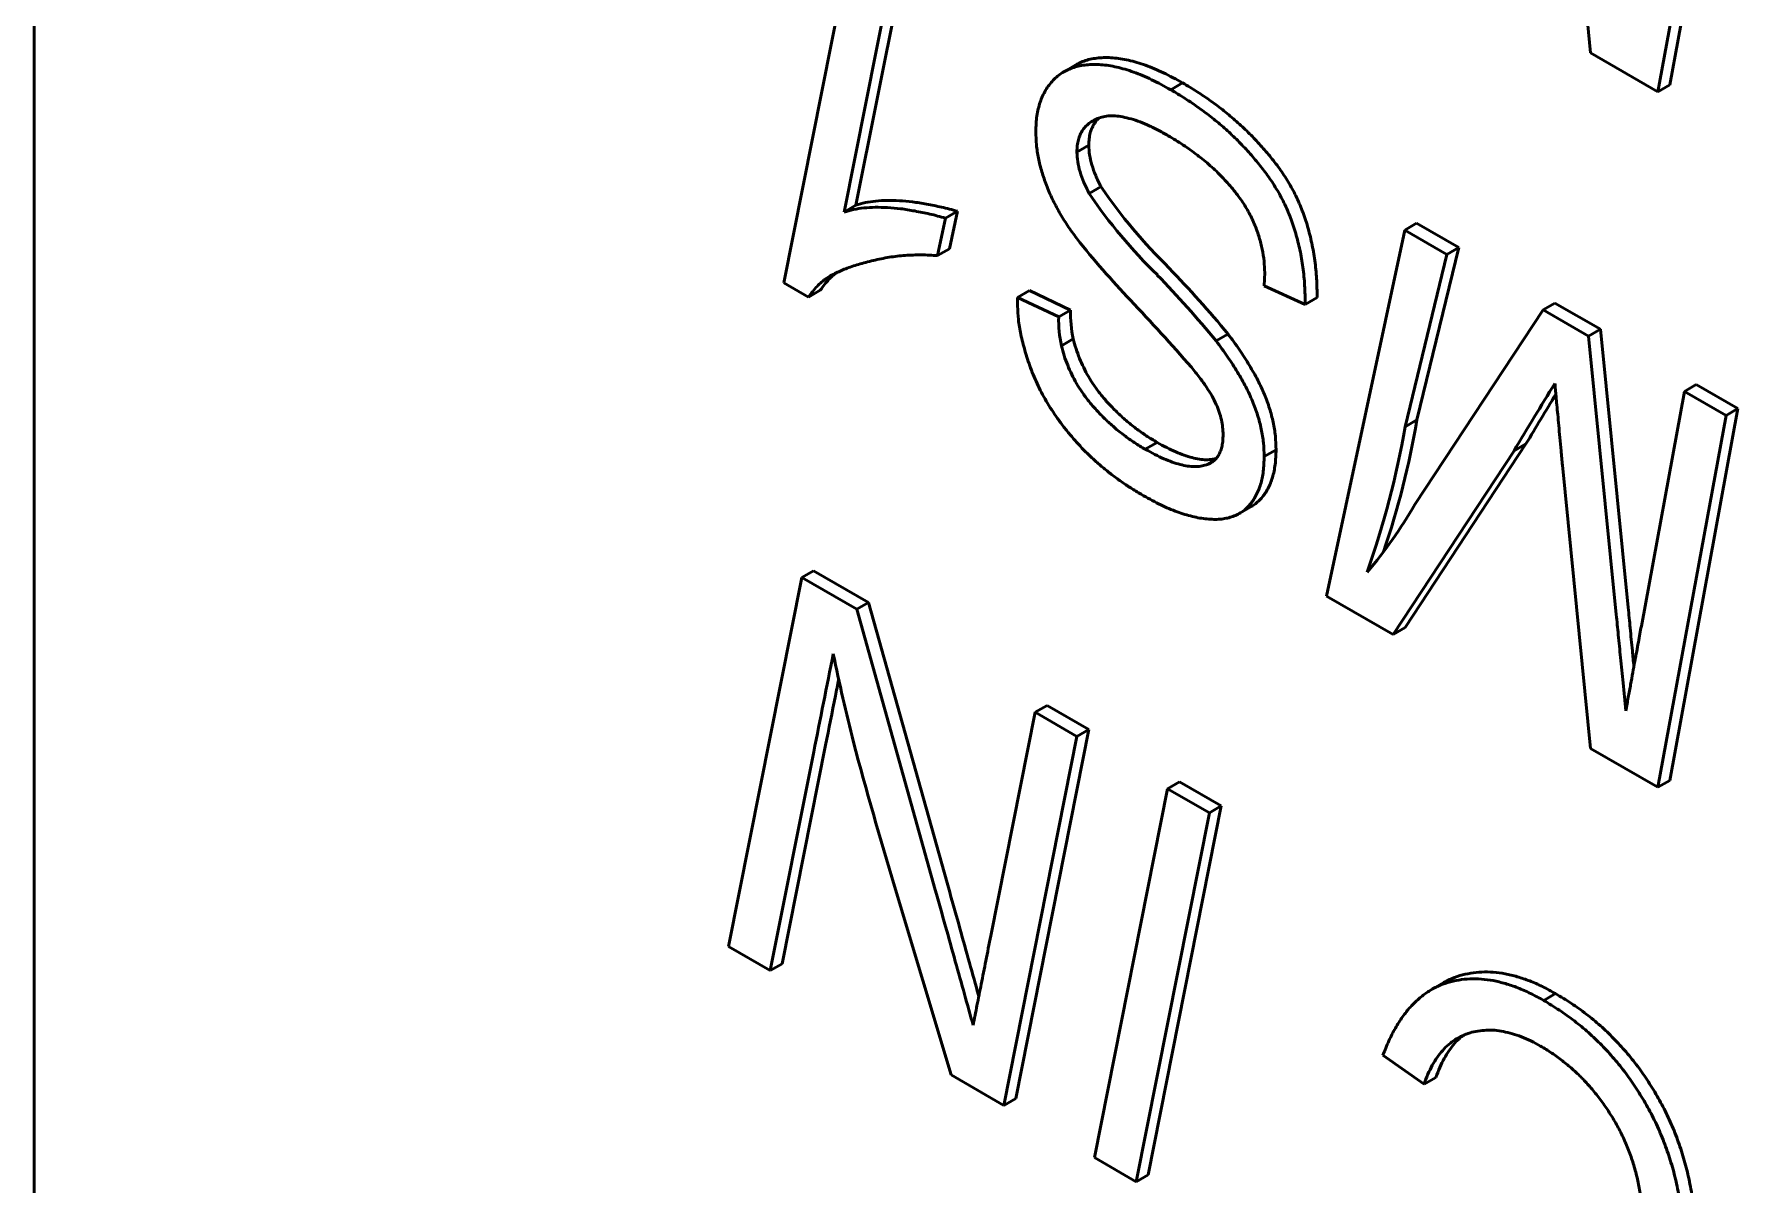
# Model space of a CAD drawing. Header units: millimetres. Extents: x 0 to 420, y 0 to 297.
# Drawn here: x 298.792 to 299.529, y 88.807 to 89.304 of the extents above; entities that cross this region are included whole.
import ezdxf

# ---------------------------------------------------------------- set-up
doc = ezdxf.new("R2010")
doc.units = ezdxf.units.MM
doc.header["$LTSCALE"] = 0.75
doc.layers.add('Visible', color=7, linetype='Continuous', lineweight=50)

msp = doc.modelspace()

# ---------------------------------------------------------------- linework, layer by layer
at = {"layer": 'Visible', "extrusion": (0, 0.816497, 0.57735)}
for p, q in [((298.79227, 87.92612), (298.79227, 92.64277)), ((299.52859, 89.44306), (299.4991, 89.28232)), ((299.52345, 89.4401), (299.49397, 89.27936)), ((299.46489, 89.29615), (299.45274, 89.41854)), ((299.11626, 89.19672), (299.1479, 89.35621)), ((299.16597, 89.34578), (299.14229, 89.22734)), ((299.1711, 89.34874), (299.14742, 89.2303)), ((299.49397, 89.27936), (299.46489, 89.29615)), ((299.2374, 89.288), (299.24253, 89.29097)), ((299.28347, 89.28022), (299.2886, 89.28318)), ((299.49397, 89.27936), (299.4991, 89.28232)), ((299.24295, 89.25326), (299.24808, 89.25623)), ((299.24822, 89.23537), (299.25335, 89.23833)), ((299.14229, 89.22734), (299.14742, 89.2303)), ((299.1862, 89.22471), (299.19133, 89.22767)), ((299.19133, 89.22767), (299.18782, 89.21147)), ((299.1862, 89.22471), (299.18269, 89.2085)), ((299.38459, 89.21956), (299.38972, 89.22252)), ((299.38972, 89.22252), (299.40794, 89.212)), ((299.35085, 89.06128), (299.38459, 89.21956)), ((299.38459, 89.21956), (299.40281, 89.20904)), ((299.18269, 89.2085), (299.18782, 89.21147)), ((299.40281, 89.20904), (299.38474, 89.13447)), ((299.40794, 89.212), (299.38987, 89.13743)), ((299.40281, 89.20904), (299.40794, 89.212)), ((299.13458, 89.1986), (299.13795, 89.20055)), ((299.32387, 89.19536), (299.32408, 89.20115)), ((299.1269, 89.19057), (299.11626, 89.19672)), ((299.1269, 89.19057), (299.13203, 89.19354)), ((299.21729, 89.19038), (299.22242, 89.19334)), ((299.21729, 89.19038), (299.23505, 89.18197)), ((299.21729, 89.18667), (299.21729, 89.19038)), ((299.22242, 89.19334), (299.24018, 89.18494)), ((299.34163, 89.18739), (299.32387, 89.19536)), ((299.34163, 89.18739), (299.34676, 89.19035)), ((299.23505, 89.18197), (299.24018, 89.18494)), ((299.38897, 89.10087), (299.44438, 89.18504)), ((299.44438, 89.18504), (299.44952, 89.188)), ((299.44438, 89.18504), (299.46406, 89.17368)), ((299.44952, 89.188), (299.46919, 89.17664)), ((299.46406, 89.17368), (299.46919, 89.17664)), ((299.46919, 89.17664), (299.48116, 89.05628)), ((299.23622, 89.16951), (299.24135, 89.17247)), ((299.30308, 89.17161), (299.30821, 89.17458)), ((299.46406, 89.17368), (299.47602, 89.05332)), ((299.48685, 89.04828), (299.50544, 89.14978)), ((299.50544, 89.14978), (299.51058, 89.15275)), ((299.50544, 89.14978), (299.52345, 89.13939)), ((299.51058, 89.15275), (299.52859, 89.14235)), ((299.52345, 89.13939), (299.49397, 88.97864)), ((299.52859, 89.14235), (299.4991, 88.98161)), ((299.52345, 89.13939), (299.52859, 89.14235)), ((299.38474, 89.13447), (299.38987, 89.13743)), ((299.27249, 89.12475), (299.27762, 89.12771)), ((299.32387, 89.12162), (299.329, 89.12458)), ((299.43186, 89.12411), (299.37959, 89.04468)), ((299.437, 89.12707), (299.38472, 89.04764)), ((299.43186, 89.12411), (299.437, 89.12707)), ((299.29889, 89.11802), (299.30254, 89.12013)), ((299.46489, 88.99543), (299.45274, 89.11782)), ((299.31332, 89.09713), (299.31845, 89.10009)), ((299.09236, 88.9098), (299.12403, 89.06928)), ((299.12403, 89.06928), (299.12916, 89.07224)), ((299.12403, 89.06928), (299.14778, 89.05557)), ((299.12916, 89.07224), (299.15291, 89.05853)), ((299.14778, 89.05557), (299.15291, 89.05853)), ((299.15291, 89.05853), (299.18683, 88.93728)), ((299.37959, 89.04468), (299.35085, 89.06128)), ((299.14778, 89.05557), (299.1817, 88.93432)), ((299.37959, 89.04468), (299.38472, 89.04764)), ((299.22487, 89.01106), (299.23001, 89.01402)), ((299.23001, 89.01402), (299.24808, 89.00359)), ((299.20572, 88.91443), (299.22487, 89.01106)), ((299.22487, 89.01106), (299.24295, 89.00062)), ((299.24295, 89.00062), (299.21137, 88.84109)), ((299.24808, 89.00359), (299.2165, 88.84405)), ((299.24295, 89.00062), (299.24808, 89.00359)), ((299.12921, 88.99389), (299.11043, 88.89937)), ((299.13434, 88.99685), (299.11556, 88.90233)), ((299.49397, 88.97864), (299.46489, 88.99543)), ((299.25053, 88.81848), (299.28211, 88.97801)), ((299.28211, 88.97801), (299.28724, 88.98097)), ((299.28211, 88.97801), (299.30018, 88.96758)), ((299.28724, 88.98097), (299.30531, 88.97054)), ((299.49397, 88.97864), (299.4991, 88.98161)), ((299.30531, 88.97054), (299.27373, 88.81101)), ((299.30018, 88.96758), (299.30531, 88.97054)), ((299.30018, 88.96758), (299.2686, 88.80805)), ((299.18858, 88.85425), (299.16409, 88.9359)), ((299.11043, 88.89937), (299.09236, 88.9098)), ((299.11043, 88.89937), (299.11556, 88.90233)), ((299.39632, 88.89122), (299.40145, 88.89418)), ((299.44466, 88.88644), (299.44979, 88.8894)), ((299.39294, 88.85021), (299.37518, 88.86274)), ((299.21137, 88.84109), (299.18858, 88.85425)), ((299.39294, 88.85021), (299.39808, 88.85317)), ((299.21137, 88.84109), (299.2165, 88.84405)), ((299.2686, 88.80805), (299.25053, 88.81848)), ((299.2686, 88.80805), (299.27373, 88.81101))]:
    msp.add_line(p, q, dxfattribs=at)
at = {"layer": 'Visible', "extrusion": (4e-16, -2e-16, -1)}
msp.add_arc((-299.43982, 89.36616), 0.23204, 314.32536, 325.68147, dxfattribs=at)
at = {"layer": 'Visible', "extrusion": (2e-16, 0, -1)}
msp.add_arc((-299.44495, 89.36913), 0.23204, 314.32536, 325.68147, dxfattribs=at)
at = {"layer": 'Visible', "extrusion": (4e-16, -1e-16, -1)}
msp.add_arc((-299.5476, 89.45842), 0.38949, 316.28353, 321.48558, dxfattribs=at)
at = {"layer": 'Visible'}
for centre, radius, start, end in [((298.94001, 88.87261), 0.47036, 39.47275, 44.12822), ((298.94514, 88.87557), 0.47036, 39.47275, 44.12822), ((299.29307, 89.18359), 0.0529, 178.54612, 192.13583), ((298.56382, 88.5252), 0.96648, 41.07661, 43.39806), ((299.28794, 89.18063), 0.0529, 178.54612, 192.13583), ((300.57895, 88.44881), 1.3311, 148.05236, 149.51423), ((301.64676, 87.81458), 2.57016, 148.7327, 149.29169), ((299.96369, 89.20483), 0.84306, 191.52718, 194.18988), ((301.01932, 89.49844), 1.93863, 194.95485, 196.86829)]:
    msp.add_arc(centre, radius, start, end, dxfattribs=at)
at = {"layer": 'Visible', "extrusion": (2e-16, -1e-16, -1)}
for centre, radius, start, end in [((-299.00167, 89.20111), 0.38885, 189.86889, 199.4424), ((-299.22032, 89.198), 0.19462, 209.93953, 220.47479)]:
    msp.add_arc(centre, radius, start, end, dxfattribs=at)
at = {"layer": 'Visible', "extrusion": (1e-16, -3e-16, -1)}
msp.add_arc((-299.02344, 89.20023), 0.37179, 189.72512, 198.79038, dxfattribs=at)
at = {"layer": 'Visible'}
for points, knots in [([(299.24253, 89.29097), (299.24307, 89.29128), (299.24441, 89.29198), (299.24665, 89.2929), (299.24934, 89.29358), (299.25222, 89.29397), (299.25524, 89.29417), (299.25955, 89.29401), (299.2653, 89.29311), (299.27264, 89.29093), (299.28047, 89.28763), (299.28584, 89.28469), (299.2886, 89.28318)], [0.3883862, 0.3883862, 0.3883862, 0.3883862, 0.416342, 0.4558581, 0.4962849, 0.5375355, 0.5796476, 0.6229159, 0.7115023, 0.803332, 0.8990343, 1, 1, 1, 1]), ([(299.22518, 89.26217), (299.22521, 89.26334), (299.22526, 89.26566), (299.2256, 89.26895), (299.22619, 89.27201), (299.22699, 89.27491), (299.22809, 89.27752), (299.22934, 89.28003), (299.23087, 89.28229), (299.23262, 89.28432), (299.23456, 89.28614), (299.23672, 89.28765), (299.23904, 89.28892), (299.24152, 89.28994), (299.24421, 89.29062), (299.24708, 89.29101), (299.25011, 89.29121), (299.25441, 89.29105), (299.26017, 89.29015), (299.26751, 89.28797), (299.27534, 89.28467), (299.28071, 89.28173), (299.28347, 89.28022)], [0, 0, 0, 0, 0.037666, 0.074407, 0.111239, 0.147582, 0.184628, 0.22185, 0.259758, 0.298589, 0.337507, 0.376952, 0.416342, 0.455858, 0.496285, 0.537536, 0.579648, 0.622916, 0.711502, 0.803332, 0.899034, 1, 1, 1, 1]), ([(299.28236, 89.26035), (299.2808, 89.26122), (299.27779, 89.26291), (299.2734, 89.26501), (299.26929, 89.26669), (299.26548, 89.2679), (299.26195, 89.26864), (299.25869, 89.26902), (299.25572, 89.26888), (299.25306, 89.26826), (299.25071, 89.26731), (299.24861, 89.26615), (299.24689, 89.26463), (299.24544, 89.26292), (299.24432, 89.26091), (299.24351, 89.25864), (299.24303, 89.25609), (299.24297, 89.25421), (299.24294, 89.25326)], [0, 0, 0, 0, 0.089108, 0.173175, 0.252515, 0.326931, 0.397455, 0.464388, 0.528794, 0.590654, 0.650098, 0.705993, 0.758875, 0.808781, 0.857327, 0.90527, 0.952126, 1, 1, 1, 1]), ([(299.25253, 89.26801), (299.25235, 89.26785), (299.25167, 89.26718), (299.25057, 89.26588), (299.24945, 89.26387), (299.24864, 89.2616), (299.24816, 89.25905), (299.24811, 89.25717), (299.24808, 89.25623)], [0.7427973, 0.7427973, 0.7427973, 0.7427973, 0.7588753, 0.8087814, 0.8573267, 0.9052697, 0.952126, 1, 1, 1, 1]), ([(299.24285, 89.21589), (299.24149, 89.21776), (299.23882, 89.22142), (299.2353, 89.2272), (299.23224, 89.23301), (299.22969, 89.23888), (299.22768, 89.24477), (299.22621, 89.25065), (299.22533, 89.25652), (299.22523, 89.26026), (299.22518, 89.26217)], [0, 0, 0, 0, 0.131839, 0.258655, 0.381579, 0.503066, 0.623984, 0.745349, 0.869943, 1, 1, 1, 1]), ([(299.24294, 89.25326), (299.24301, 89.25189), (299.24314, 89.24916), (299.2442, 89.24469), (299.24583, 89.24004), (299.24741, 89.23696), (299.24822, 89.23537)], [0, 0, 0, 0, 0.244212, 0.484487, 0.733927, 1, 1, 1, 1]), ([(299.24808, 89.25623), (299.24814, 89.25485), (299.24827, 89.25212), (299.24933, 89.24765), (299.25097, 89.243), (299.25254, 89.23992), (299.25335, 89.23833)], [0, 0, 0, 0, 0.244212, 0.484487, 0.733927, 1, 1, 1, 1]), ([(299.14229, 89.22734), (299.14364, 89.22773), (299.14641, 89.22854), (299.15094, 89.22917), (299.15583, 89.22947), (299.16114, 89.22928), (299.16682, 89.22882), (299.17294, 89.2278), (299.17941, 89.22653), (299.1839, 89.22532), (299.1862, 89.22471)], [0, 0, 0, 0, 0.104795, 0.214653, 0.329478, 0.450781, 0.578007, 0.71213, 0.852652, 1, 1, 1, 1]), ([(299.14742, 89.2303), (299.14877, 89.2307), (299.15154, 89.2315), (299.15607, 89.23213), (299.16096, 89.23243), (299.16627, 89.23225), (299.17195, 89.23178), (299.17807, 89.23076), (299.18454, 89.22949), (299.18903, 89.22829), (299.19133, 89.22767)], [0, 0, 0, 0, 0.104795, 0.214653, 0.329478, 0.450781, 0.578007, 0.71213, 0.852652, 1, 1, 1, 1]), ([(299.18269, 89.2085), (299.18034, 89.20864), (299.17559, 89.20893), (299.16864, 89.20863), (299.1617, 89.20787), (299.15609, 89.20669), (299.15171, 89.20557), (299.14861, 89.20471), (299.14572, 89.2038), (299.14307, 89.20285), (299.14064, 89.20183), (299.13842, 89.2008), (299.13639, 89.19976), (299.13517, 89.19898), (299.13458, 89.1986)], [0, 0, 0, 0, 0.131943, 0.266932, 0.404632, 0.545974, 0.615518, 0.681884, 0.74393, 0.802428, 0.857417, 0.908588, 0.955976, 1, 1, 1, 1]), ([(299.13458, 89.1986), (299.1339, 89.1981), (299.13251, 89.19708), (299.13058, 89.19518), (299.12869, 89.19303), (299.12751, 89.19141), (299.1269, 89.19057)], [0, 0, 0, 0, 0.232396, 0.4764, 0.730985, 1, 1, 1, 1]), ([(299.13907, 89.2011), (299.13861, 89.20075), (299.13745, 89.19985), (299.13571, 89.19815), (299.13382, 89.19599), (299.13264, 89.19437), (299.13203, 89.19354)], [0.0728685, 0.0728685, 0.0728685, 0.0728685, 0.2323961, 0.4763998, 0.7309855, 1, 1, 1, 1]), ([(299.27175, 89.10467), (299.27026, 89.10554), (299.26734, 89.10726), (299.26306, 89.11011), (299.25895, 89.11303), (299.25502, 89.11612), (299.25126, 89.11932), (299.24769, 89.12267), (299.24428, 89.12612), (299.24108, 89.12973), (299.23806, 89.13339), (299.23523, 89.13708), (299.23264, 89.14083), (299.23026, 89.14459), (299.22808, 89.14838), (299.22614, 89.15222), (299.22441, 89.15608), (299.22243, 89.16116), (299.22042, 89.1673), (299.21864, 89.17429), (299.21748, 89.18079), (299.21735, 89.18474), (299.21729, 89.18667)], [0, 0, 0, 0, 0.057176, 0.111722, 0.164533, 0.215802, 0.264855, 0.312737, 0.359156, 0.404479, 0.448591, 0.491133, 0.532527, 0.572766, 0.612072, 0.650989, 0.689487, 0.727825, 0.802251, 0.871443, 0.937168, 1, 1, 1, 1]), ([(299.23622, 89.16951), (299.2366, 89.16809), (299.23734, 89.1653), (299.23887, 89.16114), (299.24068, 89.15711), (299.24275, 89.15315), (299.24525, 89.14928), (299.24809, 89.1454), (299.2514, 89.14159), (299.25508, 89.13781), (299.25908, 89.13414), (299.26335, 89.13075), (299.26784, 89.12751), (299.27091, 89.12568), (299.27249, 89.12475)], [0, 0, 0, 0, 0.073908, 0.145681, 0.215403, 0.285166, 0.35694, 0.43333, 0.515244, 0.603983, 0.697243, 0.794067, 0.894593, 1, 1, 1, 1]), ([(299.24135, 89.17247), (299.24173, 89.17106), (299.24247, 89.16827), (299.244, 89.1641), (299.24581, 89.16007), (299.24789, 89.15611), (299.25038, 89.15224), (299.25323, 89.14836), (299.25653, 89.14455), (299.26021, 89.14077), (299.26421, 89.13711), (299.26848, 89.13371), (299.27297, 89.13047), (299.27605, 89.12865), (299.27762, 89.12771)], [0, 0, 0, 0, 0.073908, 0.145681, 0.215403, 0.285166, 0.35694, 0.43333, 0.515244, 0.603983, 0.697243, 0.794067, 0.894593, 1, 1, 1, 1]), ([(299.29889, 89.11802), (299.29947, 89.11823), (299.3006, 89.11863), (299.30205, 89.11966), (299.30334, 89.12084), (299.3043, 89.12243), (299.30514, 89.12416), (299.30568, 89.12623), (299.30603, 89.12852), (299.30608, 89.1302), (299.3061, 89.13105)], [0, 0, 0, 0, 0.129879, 0.254386, 0.377539, 0.498034, 0.61873, 0.741543, 0.868751, 1, 1, 1, 1]), ([(299.37518, 88.86274), (299.37601, 88.86483), (299.37763, 88.86891), (299.38044, 88.87448), (299.38356, 88.87936), (299.38691, 88.88367), (299.39061, 88.88724), (299.39453, 88.89024), (299.39873, 88.89261), (299.4032, 88.8943), (299.40789, 88.89535), (299.41272, 88.89587), (299.41769, 88.89577), (299.42281, 88.89514), (299.42809, 88.8938), (299.43348, 88.892), (299.43902, 88.88955), (299.44277, 88.88748), (299.44466, 88.88644)], [0, 0, 0, 0, 0.074708, 0.146232, 0.215412, 0.28197, 0.346609, 0.409581, 0.471472, 0.532484, 0.592555, 0.651264, 0.709256, 0.766626, 0.824289, 0.881888, 0.940311, 1, 1, 1, 1]), ([(299.40145, 88.89418), (299.40226, 88.89465), (299.40449, 88.89581), (299.40834, 88.89726), (299.41302, 88.89831), (299.41785, 88.89883), (299.42282, 88.89873), (299.42794, 88.8981), (299.43322, 88.89676), (299.43861, 88.89496), (299.44415, 88.89252), (299.4479, 88.89045), (299.44979, 88.8894)], [0.43538, 0.43538, 0.43538, 0.43538, 0.4714719, 0.5324844, 0.5925553, 0.6512637, 0.7092563, 0.7666259, 0.8242887, 0.8818877, 0.9403108, 1, 1, 1, 1]), ([(299.44979, 88.8894), (299.45207, 88.88803), (299.4565, 88.88534), (299.46299, 88.8807), (299.46911, 88.87566), (299.47486, 88.87014), (299.48026, 88.86428), (299.48532, 88.85801), (299.48997, 88.85128), (299.49426, 88.84422), (299.49813, 88.83682), (299.50148, 88.82914), (299.50429, 88.82124), (299.50661, 88.8131), (299.50838, 88.80474), (299.50967, 88.79615), (299.51045, 88.78733), (299.51053, 88.78151), (299.51058, 88.77853)], [0, 0, 0, 0, 0.067191, 0.131134, 0.192685, 0.25186, 0.309663, 0.366823, 0.423691, 0.481298, 0.539455, 0.598096, 0.658016, 0.720068, 0.784788, 0.852528, 0.92432, 1, 1, 1, 1]), ([(299.4433, 88.86671), (299.44191, 88.86748), (299.43916, 88.86902), (299.43509, 88.87077), (299.4311, 88.87215), (299.42723, 88.87305), (299.42343, 88.87363), (299.41979, 88.87362), (299.41621, 88.87328), (299.41276, 88.87249), (299.40946, 88.87128), (299.40641, 88.86957), (299.40356, 88.86746), (299.40092, 88.86492), (299.39859, 88.86186), (299.39645, 88.85841), (299.39453, 88.85454), (299.39348, 88.85167), (299.39294, 88.85021)], [0, 0, 0, 0, 0.060714, 0.120473, 0.179174, 0.238193, 0.296791, 0.355884, 0.416315, 0.477655, 0.539918, 0.602208, 0.66495, 0.728859, 0.793839, 0.860382, 0.929196, 1, 1, 1, 1]), ([(299.41017, 88.87149), (299.40968, 88.87113), (299.40827, 88.87001), (299.40605, 88.86789), (299.40372, 88.86482), (299.40159, 88.86137), (299.39966, 88.8575), (299.39861, 88.85463), (299.39808, 88.85317)], [0.6328879, 0.6328879, 0.6328879, 0.6328879, 0.6649497, 0.7288585, 0.7938393, 0.8603818, 0.9291956, 1, 1, 1, 1])]:
    msp.add_open_spline(points, degree=3, knots=knots, dxfattribs=at)
at = {"layer": 'Visible', "extrusion": (9.176e-13, 1.6464e-12, -1)}
msp.add_open_spline([(299.28347, 89.28022), (299.28555, 89.27897), (299.28963, 89.27654), (299.29561, 89.27247), (299.3013, 89.26821), (299.30669, 89.26365), (299.31182, 89.25895), (299.3166, 89.2539), (299.32113, 89.24871), (299.32536, 89.24325), (299.32919, 89.23747), (299.33254, 89.23131), (299.33536, 89.2248), (299.33763, 89.21794), (299.33943, 89.21075), (299.3407, 89.20322), (299.34147, 89.19534), (299.34157, 89.1901), (299.34163, 89.18739)], degree=3, knots=[0, 0, 0, 0, 0.070317, 0.137399, 0.20184, 0.263994, 0.323689, 0.381619, 0.438136, 0.493665, 0.548551, 0.603446, 0.660104, 0.71926, 0.78178, 0.849153, 0.921688, 1, 1, 1, 1], dxfattribs=at)
at = {"layer": 'Visible', "extrusion": (7.3232e-12, 5.5065e-12, -1)}
msp.add_open_spline([(299.2886, 89.28318), (299.29069, 89.28194), (299.29477, 89.2795), (299.30074, 89.27543), (299.30643, 89.27117), (299.31182, 89.26661), (299.31695, 89.26192), (299.32174, 89.25687), (299.32626, 89.25167), (299.33049, 89.24622), (299.33432, 89.24044), (299.33767, 89.23428), (299.34049, 89.22776), (299.34276, 89.2209), (299.34456, 89.21371), (299.34584, 89.20618), (299.3466, 89.1983), (299.34671, 89.19307), (299.34676, 89.19035)], degree=3, knots=[0, 0, 0, 0, 0.070317, 0.137399, 0.20184, 0.263994, 0.323689, 0.381619, 0.438136, 0.493665, 0.548551, 0.603446, 0.660104, 0.71926, 0.78178, 0.849153, 0.921688, 1, 1, 1, 1], dxfattribs=at)
at = {"layer": 'Visible', "extrusion": (-9.5012e-12, -6.2164e-12, -1)}
msp.add_open_spline([(299.32408, 89.20115), (299.32403, 89.20279), (299.32392, 89.20603), (299.3231, 89.21116), (299.32175, 89.21638), (299.31992, 89.22166), (299.31743, 89.22702), (299.31417, 89.23231), (299.31024, 89.23754), (299.30565, 89.24261), (299.30051, 89.24753), (299.29486, 89.25215), (299.28876, 89.2565), (299.28454, 89.25904), (299.28236, 89.26035)], degree=3, knots=[0, 0, 0, 0, 0.071523, 0.141605, 0.210485, 0.280464, 0.351512, 0.425584, 0.505344, 0.591665, 0.684611, 0.783005, 0.887851, 1, 1, 1, 1], dxfattribs=at)
at = {"layer": 'Visible', "extrusion": (-2.0418e-12, 3.1305e-12, -1)}
msp.add_open_spline([(299.30308, 89.17161), (299.30477, 89.16935), (299.30803, 89.165), (299.31228, 89.15827), (299.31596, 89.15187), (299.31887, 89.14559), (299.32114, 89.13947), (299.32271, 89.13341), (299.32371, 89.12739), (299.32381, 89.12356), (299.32387, 89.12162)], degree=3, knots=[0, 0, 0, 0, 0.148787, 0.285958, 0.413115, 0.532034, 0.646954, 0.76094, 0.878135, 1, 1, 1, 1], dxfattribs=at)
at = {"layer": 'Visible', "extrusion": (-1.54318e-11, -4.9944e-12, -1)}
msp.add_open_spline([(299.30821, 89.17457), (299.30991, 89.17231), (299.31316, 89.16796), (299.31741, 89.16124), (299.3211, 89.15483), (299.324, 89.14856), (299.32627, 89.14243), (299.32785, 89.13638), (299.32884, 89.13035), (299.32894, 89.12653), (299.329, 89.12458)], degree=3, knots=[0, 0, 0, 0, 0.148787, 0.285958, 0.413115, 0.532034, 0.646954, 0.76094, 0.878135, 1, 1, 1, 1], dxfattribs=at)
at = {"layer": 'Visible', "extrusion": (1.54693e-11, 1.31183e-11, -1)}
msp.add_open_spline([(299.3061, 89.13105), (299.30607, 89.13211), (299.306, 89.13418), (299.30542, 89.13748), (299.30449, 89.14082), (299.30317, 89.14426), (299.30131, 89.14789), (299.29887, 89.15177), (299.29586, 89.15597), (299.29359, 89.15876), (299.29238, 89.16023)], degree=3, knots=[0, 0, 0, 0, 0.110646, 0.217163, 0.323195, 0.430051, 0.545392, 0.678365, 0.829398, 1, 1, 1, 1], dxfattribs=at)
at = {"layer": 'Visible', "extrusion": (2.80083e-09, 2.57577e-10, -1)}
msp.add_open_spline([(299.45274, 89.11782), (299.45254, 89.11992), (299.45217, 89.12393), (299.45164, 89.12969), (299.45119, 89.1349), (299.45076, 89.13959), (299.45035, 89.14375), (299.45001, 89.14737), (299.44974, 89.15043), (299.44956, 89.1523), (299.44947, 89.15315)], degree=3, knots=[0, 0, 0, 0, 0.177865, 0.340772, 0.48872, 0.621827, 0.739043, 0.841298, 0.928595, 1, 1, 1, 1], dxfattribs=at)
at = {"layer": 'Visible', "extrusion": (-1.4294e-11, -5.18426e-11, -1)}
msp.add_open_spline([(299.27249, 89.12475), (299.27387, 89.12398), (299.27654, 89.12249), (299.28044, 89.12063), (299.2841, 89.1192), (299.28752, 89.11814), (299.29073, 89.11746), (299.29369, 89.1172), (299.29643, 89.11736), (299.29808, 89.1178), (299.29889, 89.11802)], degree=3, knots=[0, 0, 0, 0, 0.148135, 0.287893, 0.419962, 0.545936, 0.665449, 0.780797, 0.892095, 1, 1, 1, 1], dxfattribs=at)
at = {"layer": 'Visible', "extrusion": (1.65415e-11, 5.05051e-11, -1)}
msp.add_open_spline([(299.27762, 89.12771), (299.279, 89.12695), (299.28168, 89.12546), (299.28557, 89.12359), (299.28923, 89.12216), (299.29265, 89.1211), (299.29586, 89.12042), (299.29883, 89.12017), (299.30125, 89.12031), (299.30263, 89.12062), (299.30316, 89.12076)], degree=3, knots=[0, 0, 0, 0, 0.1481349, 0.2878934, 0.4199619, 0.5459358, 0.6654488, 0.7807974, 0.8920948, 0.9618556, 0.9618556, 0.9618556, 0.9618556], dxfattribs=at)
at = {"layer": 'Visible', "extrusion": (-4.4458e-12, 4.2357e-12, -1)}
msp.add_open_spline([(299.329, 89.12458), (299.32892, 89.12241), (299.32877, 89.11813), (299.32756, 89.11245), (299.32557, 89.10756), (299.32327, 89.10419), (299.32107, 89.10192), (299.31961, 89.10079), (299.3187, 89.10023), (299.31845, 89.10009)], degree=3, knots=[0, 0, 0, 0, 0.0774047, 0.1525592, 0.2271924, 0.3024751, 0.3408415, 0.3791157, 0.3934325, 0.3934325, 0.3934325, 0.3934325], dxfattribs=at)
at = {"layer": 'Visible', "extrusion": (-1.7866e-12, -1.2136e-12, -1)}
msp.add_open_spline([(299.32387, 89.12162), (299.32379, 89.11945), (299.32364, 89.11517), (299.32243, 89.10949), (299.32044, 89.1046), (299.31814, 89.10123), (299.31594, 89.09896), (299.31409, 89.09752), (299.31202, 89.0964), (299.30983, 89.09544), (299.30739, 89.09488), (299.30483, 89.09447), (299.30205, 89.09443), (299.29811, 89.09463), (299.29283, 89.09558), (299.28615, 89.09763), (299.27907, 89.10063), (299.27423, 89.1033), (299.27175, 89.10467)], degree=3, knots=[0, 0, 0, 0, 0.077405, 0.152559, 0.227192, 0.302475, 0.340841, 0.379116, 0.417572, 0.457017, 0.496879, 0.53754, 0.57969, 0.622981, 0.71226, 0.804397, 0.899865, 1, 1, 1, 1], dxfattribs=at)
at = {"layer": 'Visible', "extrusion": (3.91014e-09, 3.79283e-10, 1)}
msp.add_open_spline([(299.47602, 89.05332), (299.47631, 89.05038), (299.47693, 89.04417), (299.47788, 89.03431), (299.47896, 89.02337), (299.47972, 89.01571), (299.48013, 89.01171)], degree=3, knots=[0, 0, 0, 0, 0.211421, 0.448209, 0.711367, 1, 1, 1, 1], dxfattribs=at)
at = {"layer": 'Visible', "extrusion": (2.30828e-08, 2.2554e-09, -1)}
msp.add_open_spline([(299.48116, 89.05628), (299.48144, 89.05335), (299.48206, 89.04713), (299.48287, 89.03868), (299.48341, 89.03316), (299.48363, 89.03092)], degree=3, knots=[0, 0, 0, 0, 0.2114205, 0.4482089, 0.6096089, 0.6096089, 0.6096089, 0.6096089], dxfattribs=at)
at = {"layer": 'Visible', "extrusion": (4.16823e-09, -7.68966e-10, 1)}
msp.add_open_spline([(299.48013, 89.01171), (299.48048, 89.01366), (299.48118, 89.01745), (299.48221, 89.02294), (299.48312, 89.02809), (299.48398, 89.03287), (299.48482, 89.03722), (299.48557, 89.04122), (299.4862, 89.04489), (299.48664, 89.04719), (299.48685, 89.04828)], degree=3, knots=[0, 0, 0, 0, 0.160222, 0.31078, 0.451511, 0.580877, 0.701592, 0.81078, 0.910142, 1, 1, 1, 1], dxfattribs=at)
at = {"layer": 'Visible', "extrusion": (-3.81756e-09, 7.53188e-10, -1)}
msp.add_open_spline([(299.13763, 89.03636), (299.13623, 89.02928), (299.13344, 89.01512), (299.13062, 89.00097), (299.12921, 88.99389)], degree=3, knots=[0, 0, 0, 0, 0.499565, 1, 1, 1, 1], dxfattribs=at)
at = {"layer": 'Visible', "extrusion": (1.14882e-09, -2.29732e-10, -1)}
msp.add_open_spline([(299.13999, 89.02528), (299.13952, 89.02288), (299.13764, 89.0134), (299.13575, 89.00393), (299.13434, 88.99685)], degree=3, knots=[0.3304168, 0.3304168, 0.3304168, 0.3304168, 0.4995649, 1, 1, 1, 1], dxfattribs=at)
at = {"layer": 'Visible', "extrusion": (9.79505e-10, 2.76331e-10, -1)}
msp.add_open_spline([(299.1817, 88.93432), (299.18319, 88.92902), (299.18611, 88.91869), (299.19028, 88.90364), (299.19427, 88.88941), (299.19683, 88.88021), (299.19807, 88.87576)], degree=3, knots=[0, 0, 0, 0, 0.271451, 0.528715, 0.771645, 1, 1, 1, 1], dxfattribs=at)
at = {"layer": 'Visible', "extrusion": (3.97687e-09, 1.11465e-09, -1)}
msp.add_open_spline([(299.18683, 88.93728), (299.18833, 88.93198), (299.19124, 88.92166), (299.19541, 88.9066), (299.19851, 88.89556), (299.20019, 88.88955), (299.20054, 88.88828)], degree=3, knots=[0, 0, 0, 0, 0.2714514, 0.528715, 0.7716454, 0.8368045, 0.8368045, 0.8368045, 0.8368045], dxfattribs=at)
at = {"layer": 'Visible', "extrusion": (2.54014e-09, -5.01986e-10, 1)}
msp.add_open_spline([(299.19807, 88.87576), (299.19863, 88.8786), (299.19978, 88.88453), (299.20166, 88.89378), (299.2036, 88.90387), (299.205, 88.91082), (299.20572, 88.91443)], degree=3, knots=[0, 0, 0, 0, 0.21975, 0.459511, 0.71975, 1, 1, 1, 1], dxfattribs=at)
at = {"layer": 'Visible', "extrusion": (-2.6193e-12, -1.9487e-12, -1)}
msp.add_open_spline([(299.44466, 88.88644), (299.44694, 88.88506), (299.45137, 88.88237), (299.45786, 88.87774), (299.46398, 88.8727), (299.46972, 88.86718), (299.47512, 88.86131), (299.48018, 88.85505), (299.48483, 88.84832), (299.48913, 88.84125), (299.493, 88.83385), (299.49635, 88.82618), (299.49915, 88.81827), (299.50148, 88.81014), (299.50325, 88.80178), (299.50454, 88.79319), (299.50532, 88.78436), (299.5054, 88.77855), (299.50544, 88.77557)], degree=3, knots=[0, 0, 0, 0, 0.067191, 0.131134, 0.192685, 0.25186, 0.309663, 0.366823, 0.423691, 0.481298, 0.539455, 0.598096, 0.658016, 0.720068, 0.784788, 0.852528, 0.92432, 1, 1, 1, 1], dxfattribs=at)
at = {"layer": 'Visible', "extrusion": (4.0038e-12, 2.2034e-12, -1)}
msp.add_open_spline([(299.48768, 88.78607), (299.48765, 88.78827), (299.48759, 88.79252), (299.48698, 88.799), (299.48606, 88.80527), (299.48469, 88.8114), (299.48296, 88.81734), (299.48087, 88.82311), (299.47834, 88.82871), (299.47544, 88.83411), (299.47224, 88.83926), (299.46879, 88.84414), (299.4651, 88.84868), (299.46119, 88.85296), (299.45704, 88.85687), (299.45266, 88.8605), (299.44806, 88.86386), (299.44491, 88.86575), (299.4433, 88.86671)], degree=3, knots=[0, 0, 0, 0, 0.076554, 0.14849, 0.217041, 0.281998, 0.344266, 0.404497, 0.463309, 0.522232, 0.580564, 0.637771, 0.695076, 0.752725, 0.811565, 0.871926, 0.934728, 1, 1, 1, 1], dxfattribs=at)

doc.saveas('drawing.dxf')
